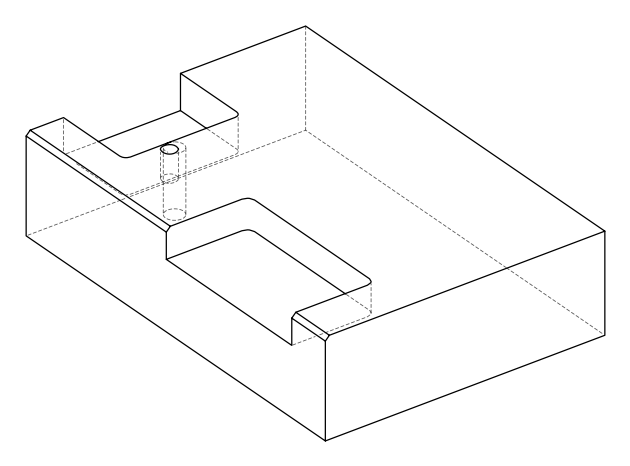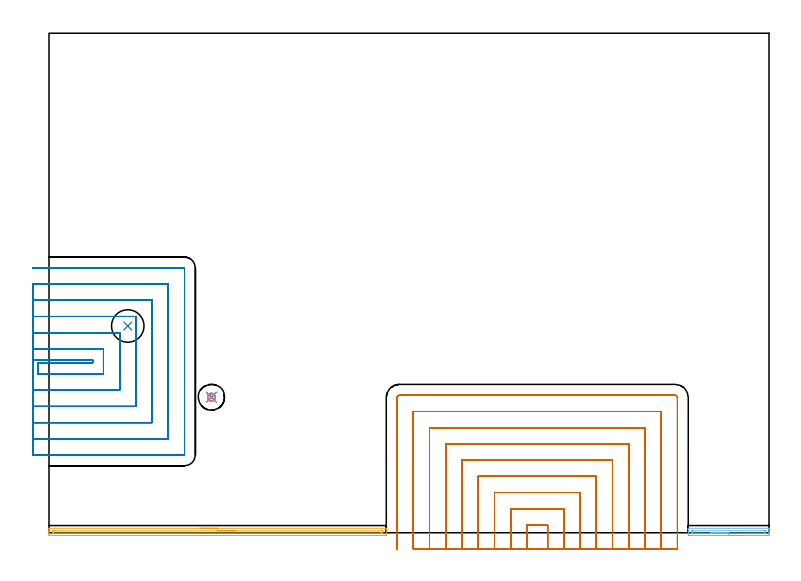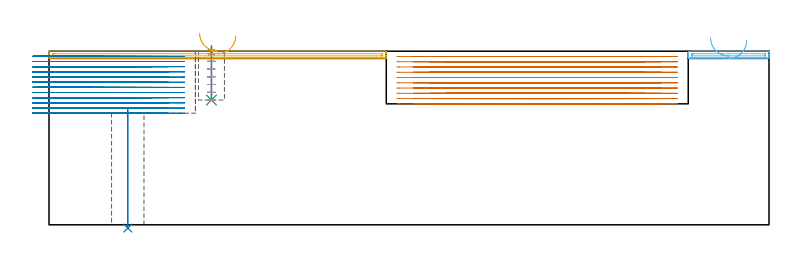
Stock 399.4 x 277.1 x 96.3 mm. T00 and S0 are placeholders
(PLAN: 8 operations, 5 tool changes, 108.7 min)
(1 SPOT_DRILL | STEP1POCKET | NXT0321_9005460120000 | 0.03 min | 1 mm3)
(2 INDEXABLE_INSERT_DRILL_THROUGH_HOLE_FROM_SOLID | STEP1HOLE | NXT0302_007 | 0.27 min | 24466 mm3)
(3 DRILL_BLIND_HOLE_INTO_CENTER | STEP1POCKET | NXT0301_128 | 0.12 min | 2930 mm3)
(4 MILL_ROUGH_BLIND_HOLE_CONTOUR | STEP1POCKET | NXT0201_013 | Spiral | 0.65 min | 1476 mm3)
(5 AREA_MILL | FG_CHAMFER_SURFACE | UGT0205_001 | 3.15 min | 1519 mm3)
(6 AREA_MILL_1 | FG_CHAMFER_SURFACE_1 | UGT0205_001 | 0.88 min | 383 mm3)
(7 MILL_SLOT | SLOT_PARTIAL_RECTANGULAR | NXT0201_011 | Follow Part, ap 3, ae 75% | 60.63 min | 401839 mm3)
(8 MILL_SLOT_1 | SLOT_PARTIAL_RECTANGULAR_1 | NXT0201_011 | Follow Part, ap 3, ae 75% | 42.95 min | 314465 mm3)
(TOOL NXT0321_9005460120000 | NC Spot Drill, 142deg, 12mm, Carbide, Uncoated | D12 PA142 FL30 Z2)
(TOOL NXT0302_007 | Index. Insert Drill 18mm [880-D1800L25-05] | D18 PA176 FL90 Z2)
(TOOL NXT0301_128 | Carbide Drill 12mm [861.1-1200-036A1-GP GC34] | D12 PA150 FL37.4 Z2)
(TOOL NXT0201_013 | ENDMILL 10mm | D10 FL30 Z4)
(TOOL UGT0205_001 | Chamfer Mill 20 x 3 x 45 deg. | D20 FL50 Z2)
(TOOL NXT0201_011 | ENDMILL 12mm [2P460-1200-NA 1630] | D12 FL38 Z6)
(OP 1 SPOT_DRILL)
G17 G21 G94 G90
T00 M6
G54
G17 G0 G90 X90.1 Y75.2 S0 M3
G43 Z106.3 H0
G94 G81 G98 Z95.68 F250. R99.3
G80
M5
M2
(OP 2 INDEXABLE_INSERT_DRILL_THROUGH_HOLE_FROM_SOLID)
G17 G21 G94 G90
T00 M6
G54
G17 G0 G90 X43.7 Y114.7 S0 M3
G43 Z106.3 H1
G94 G81 G98 Z-1.814 F250. R63.9
G80
M5
M2
(OP 3 DRILL_BLIND_HOLE_INTO_CENTER)
G17 G21 G94 G90
T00 M6
G54
G17 G0 G90 X90.1 Y75.2 S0 M3
G43 Z106.3 H1
G94 G81 G98 Z69.2 F250. R98.3
G80
M5
M2
(OP 4 MILL_ROUGH_BLIND_HOLE_CONTOUR)
G17 G21 G94 G90
T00 M6
G54
G17 G0 G90 X90.1 Y75.2 S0 M3
G43 Z106.3 H0
Z95.
G94 G3 X90.452 Y77.048 R0.957 F250.
X88.054 Y76.01 R1.848
X89.29 Y73.154 R2.2
X88.054 Y76.01 R-2.2
X88.672 Y74.582 R1.1
X90.1 Y75.2 R1.1
G0 Z90.7
G3 X90.452 Y77.048 R0.957
X88.054 Y76.01 R1.848
X89.29 Y73.154 R2.2
X88.054 Y76.01 R-2.2
X88.672 Y74.582 R1.1
X90.1 Y75.2 R1.1
G0 Z86.4
G3 X90.452 Y77.048 R0.957
X88.054 Y76.01 R1.848
X89.29 Y73.154 R2.2
X88.054 Y76.01 R-2.2
X88.672 Y74.582 R1.1
X90.1 Y75.2 R1.1
G0 Z82.1
G3 X90.452 Y77.048 R0.957
X88.054 Y76.01 R1.848
X89.29 Y73.154 R2.2
X88.054 Y76.01 R-2.2
X88.672 Y74.582 R1.1
X90.1 Y75.2 R1.1
G0 Z77.8
G3 X90.452 Y77.048 R0.957
X88.054 Y76.01 R1.848
X89.29 Y73.154 R2.2
X88.054 Y76.01 R-2.2
X88.672 Y74.582 R1.1
X90.1 Y75.2 R1.1
G0 Z73.5
G3 X90.452 Y77.048 R0.957
X88.054 Y76.01 R1.848
X89.29 Y73.154 R2.2
X88.054 Y76.01 R-2.2
X88.672 Y74.582 R1.1
X90.1 Y75.2 R1.1
G0 Z69.2
G3 X90.452 Y77.048 R0.957
X88.054 Y76.01 R1.848
X89.29 Y73.154 R2.2
X88.054 Y76.01 R-2.2
X88.672 Y74.582 R1.1
X90.1 Y75.2 R1.1
G0 Z106.3
M5
M2
(OP 5 AREA_MILL)
G17 G21 G94 G90
T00 M6
G54
G17 G0 G90 X83.55 Y2.5 S1061 M3
G43 Z106.3 H0
G94 G1 X83.588 Z105.428 F250.
X83.702 Z104.563
X83.891 Z103.712
X84.153 Z102.88
X84.487 Z102.074
X84.89 Z101.3
X85.359 Z100.564
X85.89 Z99.872
X86.479 Z99.229
X87.122 Z98.64
X87.814 Z98.108
X88.55 Z97.64
X89.324 Z97.237
X90.13 Z96.903
X90.962 Z96.641
X91.814 Z96.452
X92.678 Z96.338
X93.55 Z96.3
X186.926
X187.09 Y2.497 Z96.288
X187.098 Y2.398 Z96.19
X187.1 Y2.294 Z96.094
Y2.044 Z95.844
Y1.368 Z95.163
Y0.162 Z93.959
Y-0.368 Z93.426
Y-0.971 Z92.824
X187.097 Y-1.236 Z92.559
X187.09 Y-1.493 Z92.302
X186.749 Y-1.498 Z92.3
X186.479 Y-1.5
X0.621
X0.351 Y-1.498
X0.01 Y-1.494 Z92.302
X0. Y-1.236 Z92.559
Y-0.971 Z92.824
Y-0.368 Z93.426
Y0.162 Z93.959
Y0.5 Z94.296
Y1.03 Z94.826
Y1.368 Z95.163
Y2.044 Z95.844
Y2.294 Z96.094
X0.002 Y2.399 Z96.19
X0.01 Y2.497 Z96.288
X0.174 Y2.5 Z96.3
X93.55
Y1.086 Z94.886
X184.692 Y1.085 Z94.885
X184.985 Y1.084 Z94.884
X185.057 Y1.081 Z94.881
X185.087 Y1.079 Z94.879
X185.09 Y1.064 Z94.864
X185.097 Y0.975 Z94.775
X185.099 Y0.5 Z94.3
X185.098 Y0.106 Z93.906
X185.093 Y-0.028 Z93.772
X185.09 Y-0.072 Z93.728
X185.066 Y-0.079 Z93.721
X184.993 Y-0.081 Z93.719
X184.692 Y-0.084 Z93.716
X184.401 Y-0.086 Z93.714
X183.799
X2.408 Y-0.085 Z93.715
X2.115 Y-0.084 Z93.716
X2.043 Y-0.081 Z93.719
X2.013 Y-0.079 Z93.721
X2.01 Y-0.064 Z93.736
X2.003 Y0.025 Z93.825
X2.001 Y0.5 Z94.3
X2.002 Y0.895 Z94.695
X2.007 Y1.028 Z94.828
X2.01 Y1.072 Z94.872
X2.034 Y1.079 Z94.879
X2.107 Y1.081 Z94.881
X2.408 Y1.084 Z94.884
X2.699 Y1.086 Z94.886
X3.301
X93.55
X94.422 Z94.924
X95.287 Z95.038
X96.138 Z95.226
X96.97 Z95.489
X97.776 Z95.823
X98.55 Z96.226
X99.286 Z96.694
X99.978 Z97.225
X100.621 Z97.815
X101.21 Z98.458
X101.742 Z99.15
X102.21 Z99.886
X102.613 Z100.66
X102.947 Z101.466
X103.209 Z102.298
X103.398 Z103.149
X103.512 Z104.014
X103.55 Z104.886
G0 Z106.3
M5
M2
(OP 6 AREA_MILL_1)
G17 G21 G94 G90
T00 M6
G54
G17 G0 G90 X387. Y-1.5 S1061 M3
G43 Z106.3 H0
Z102.3
G94 G1 X386.962 Z101.428 F250.
X386.848 Z100.564
X386.659 Z99.712
X386.397 Z98.88
X386.063 Z98.074
X385.66 Z97.3
X385.192 Z96.564
X384.66 Z95.872
X384.071 Z95.229
X383.428 Z94.64
X382.736 Z94.108
X382. Z93.64
X381.226 Z93.237
X380.42 Z92.903
X379.588 Z92.641
X378.736 Z92.452
X377.872 Z92.338
X377. Z92.3
X355.18
X354.912 Y-1.498
X354.61 Y-1.493 Z92.302
X354.6 Y-1.236 Z92.558
Y-0.63 Z93.167
Y-0.368 Z93.429
Y0.238 Z94.035
Y0.5 Z94.296
Y1.024 Z94.823
Y1.712 Z95.511
Y2.341 Z96.139
X354.601 Y2.421 Z96.213
X354.603 Y2.45 Z96.241
X354.61 Y2.497 Z96.288
X354.735 Y2.5 Z96.3
X399.266
X399.39 Y2.497 Z96.288
X399.397 Y2.422 Z96.214
X399.4 Y2.341 Z96.139
Y1.712 Z95.511
Y1.024 Z94.823
Y0.5 Z94.296
Y0.238 Z94.035
Y-0.368 Z93.429
Y-0.63 Z93.167
X399.394 Y-1.236 Z92.558
X399.39 Y-1.493 Z92.302
X399.088 Y-1.498 Z92.3
X398.82 Y-1.5
X377.
Y-0.086 Z93.714
X356.961 Y-0.085 Z93.715
X356.669 Y-0.084 Z93.716
X356.624 Y-0.08 Z93.72
X356.609 Y-0.078 Z93.722
X356.607 Y-0.07 Z93.73
X356.602 Y-0.018 Z93.782
X356.6 Y0.5 Z94.3
X356.601 Y0.851 Z94.651
X356.604 Y0.969 Z94.769
X356.61 Y1.062 Z94.862
X356.613 Y1.08 Z94.88
X356.624 Y1.081 Z94.881
X356.661 Y1.083 Z94.883
X356.961 Y1.085 Z94.885
X357.251 Y1.086 Z94.886
X397.039 Y1.085 Z94.885
X397.331 Y1.084 Z94.884
X397.376 Y1.08 Z94.88
X397.391 Y1.078 Z94.878
X397.393 Y1.07 Z94.87
X397.398 Y1.018 Z94.818
X397.4 Y0.5 Z94.3
X397.399 Y0.149 Z93.949
X397.396 Y0.031 Z93.831
X397.39 Y-0.062 Z93.738
X397.387 Y-0.08 Z93.72
X397.376 Y-0.081 Z93.719
X397.339 Y-0.083 Z93.717
X397.039 Y-0.085 Z93.715
X396.749 Y-0.086 Z93.714
X377.
X376.128 Z93.752
X375.264 Z93.866
X374.412 Z94.055
X373.58 Z94.317
X372.774 Z94.651
X372. Z95.054
X371.264 Z95.523
X370.572 Z96.054
X369.929 Z96.643
X369.34 Z97.286
X368.808 Z97.978
X368.34 Z98.714
X367.937 Z99.488
X367.603 Z100.294
X367.341 Z101.126
X367.152 Z101.978
X367.038 Z102.843
X367. Z103.714
G0 Z106.3
M5
M2
(OP 7 MILL_SLOT)
G17 G21 G94 G90
T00 M6
G54
G17 G0 G90 X276.6 Y-9. S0 M3
G43 Z106.3 H1
Z93.38
G94 G1 Y-6. F250.
Y4.3 F500.
X265.1
Y-6.
Y-9. F250.
X285.6
Y-6.
Y13.3 F500.
X256.1
Y-6.
Y-9. F250.
X294.6
Y-6.
Y22.3 F500.
X247.1
Y-6.
Y-9. F250.
X303.6
Y-6.
Y31.3 F500.
X238.1
Y-6.
Y-9. F250.
X312.6
Y-6.
Y40.3 F500.
X229.1
Y-6.
Y-9. F250.
X321.6
Y-6.
Y49.3 F500.
X220.1
Y-6.
Y-9. F250.
X330.6
Y-6.
Y58.3 F500.
X211.1
Y-6.
Y-9. F250.
X339.6
Y-6.
Y67.3 F500.
X202.1
Y-6.
Y-9. F250.
X348.6
Y-6.
Y74.9 F500.
G3 X347.2 Y76.3 R1.4
G1 X194.5
G3 X193.1 Y74.9 R1.4
G1 Y-6.
Y-9. F250.
G0 X276.6 Z90.46
G1 Y-6.
Y4.3 F500.
X265.1
Y-6.
Y-9. F250.
X285.6
Y-6.
Y13.3 F500.
X256.1
Y-6.
Y-9. F250.
X294.6
Y-6.
Y22.3 F500.
X247.1
Y-6.
Y-9. F250.
X303.6
Y-6.
Y31.3 F500.
X238.1
Y-6.
Y-9. F250.
X312.6
Y-6.
Y40.3 F500.
X229.1
Y-6.
Y-9. F250.
X321.6
Y-6.
Y49.3 F500.
X220.1
Y-6.
Y-9. F250.
X330.6
Y-6.
Y58.3 F500.
X211.1
Y-6.
Y-9. F250.
X339.6
Y-6.
Y67.3 F500.
X202.1
Y-6.
Y-9. F250.
X348.6
Y-6.
Y74.9 F500.
G3 X347.2 Y76.3 R1.4
G1 X194.5
G3 X193.1 Y74.9 R1.4
G1 Y-6.
Y-9. F250.
G0 X276.6 Z87.54
G1 Y-6.
Y4.3 F500.
X265.1
Y-6.
Y-9. F250.
X285.6
Y-6.
Y13.3 F500.
X256.1
Y-6.
Y-9. F250.
X294.6
Y-6.
Y22.3 F500.
X247.1
Y-6.
Y-9. F250.
X303.6
Y-6.
Y31.3 F500.
X238.1
Y-6.
Y-9. F250.
X312.6
Y-6.
Y40.3 F500.
X229.1
Y-6.
Y-9. F250.
X321.6
Y-6.
Y49.3 F500.
X220.1
Y-6.
Y-9. F250.
X330.6
Y-6.
Y58.3 F500.
X211.1
Y-6.
Y-9. F250.
X339.6
Y-6.
Y67.3 F500.
X202.1
Y-6.
Y-9. F250.
X348.6
Y-6.
Y74.9 F500.
G3 X347.2 Y76.3 R1.4
G1 X194.5
G3 X193.1 Y74.9 R1.4
G1 Y-6.
Y-9. F250.
G0 X276.6 Z84.62
G1 Y-6.
Y4.3 F500.
X265.1
Y-6.
Y-9. F250.
X285.6
Y-6.
Y13.3 F500.
X256.1
Y-6.
Y-9. F250.
X294.6
Y-6.
Y22.3 F500.
X247.1
Y-6.
Y-9. F250.
X303.6
Y-6.
Y31.3 F500.
X238.1
Y-6.
Y-9. F250.
X312.6
Y-6.
Y40.3 F500.
X229.1
Y-6.
Y-9. F250.
X321.6
Y-6.
Y49.3 F500.
X220.1
Y-6.
Y-9. F250.
X330.6
Y-6.
Y58.3 F500.
X211.1
Y-6.
Y-9. F250.
X339.6
Y-6.
Y67.3 F500.
X202.1
Y-6.
Y-9. F250.
X348.6
Y-6.
Y74.9 F500.
G3 X347.2 Y76.3 R1.4
G1 X194.5
G3 X193.1 Y74.9 R1.4
G1 Y-6.
Y-9. F250.
G0 X276.6 Z81.7
G1 Y-6.
Y4.3 F500.
X265.1
Y-6.
Y-9. F250.
X285.6
Y-6.
Y13.3 F500.
X256.1
Y-6.
Y-9. F250.
X294.6
Y-6.
Y22.3 F500.
X247.1
Y-6.
Y-9. F250.
X303.6
Y-6.
Y31.3 F500.
X238.1
Y-6.
Y-9. F250.
X312.6
Y-6.
Y40.3 F500.
X229.1
Y-6.
Y-9. F250.
X321.6
Y-6.
Y49.3 F500.
X220.1
Y-6.
Y-9. F250.
X330.6
Y-6.
Y58.3 F500.
X211.1
Y-6.
Y-9. F250.
X339.6
Y-6.
Y67.3 F500.
X202.1
Y-6.
Y-9. F250.
X348.6
Y-6.
Y74.9 F500.
G3 X347.2 Y76.3 R1.4
G1 X194.5
G3 X193.1 Y74.9 R1.4
G1 Y-6.
Y-9. F250.
G0 X276.6 Z78.78
G1 Y-6.
Y4.3 F500.
X265.1
Y-6.
Y-9. F250.
X285.6
Y-6.
Y13.3 F500.
X256.1
Y-6.
Y-9. F250.
X294.6
Y-6.
Y22.3 F500.
X247.1
Y-6.
Y-9. F250.
X303.6
Y-6.
Y31.3 F500.
X238.1
Y-6.
Y-9. F250.
X312.6
Y-6.
Y40.3 F500.
X229.1
Y-6.
Y-9. F250.
X321.6
Y-6.
Y49.3 F500.
X220.1
Y-6.
Y-9. F250.
X330.6
Y-6.
Y58.3 F500.
X211.1
Y-6.
Y-9. F250.
X339.6
Y-6.
Y67.3 F500.
X202.1
Y-6.
Y-9. F250.
X348.6
Y-6.
Y74.9 F500.
G3 X347.2 Y76.3 R1.4
G1 X194.5
G3 X193.1 Y74.9 R1.4
G1 Y-6.
Y-9. F250.
G0 X276.6 Z75.86
G1 Y-6.
Y4.3 F500.
X265.1
Y-6.
Y-9. F250.
X285.6
Y-6.
Y13.3 F500.
X256.1
Y-6.
Y-9. F250.
X294.6
Y-6.
Y22.3 F500.
X247.1
Y-6.
Y-9. F250.
X303.6
Y-6.
Y31.3 F500.
X238.1
Y-6.
Y-9. F250.
X312.6
Y-6.
Y40.3 F500.
X229.1
Y-6.
Y-9. F250.
X321.6
Y-6.
Y49.3 F500.
X220.1
Y-6.
Y-9. F250.
X330.6
Y-6.
Y58.3 F500.
X211.1
Y-6.
Y-9. F250.
X339.6
Y-6.
Y67.3 F500.
X202.1
Y-6.
Y-9. F250.
X348.6
Y-6.
Y74.9 F500.
G3 X347.2 Y76.3 R1.4
G1 X194.5
G3 X193.1 Y74.9 R1.4
G1 Y-6.
Y-9. F250.
G0 X276.6 Z72.94
G1 Y-6.
Y4.3 F500.
X265.1
Y-6.
Y-9. F250.
X285.6
Y-6.
Y13.3 F500.
X256.1
Y-6.
Y-9. F250.
X294.6
Y-6.
Y22.3 F500.
X247.1
Y-6.
Y-9. F250.
X303.6
Y-6.
Y31.3 F500.
X238.1
Y-6.
Y-9. F250.
X312.6
Y-6.
Y40.3 F500.
X229.1
Y-6.
Y-9. F250.
X321.6
Y-6.
Y49.3 F500.
X220.1
Y-6.
Y-9. F250.
X330.6
Y-6.
Y58.3 F500.
X211.1
Y-6.
Y-9. F250.
X339.6
Y-6.
Y67.3 F500.
X202.1
Y-6.
Y-9. F250.
X348.6
Y-6.
Y74.9 F500.
G3 X347.2 Y76.3 R1.4
G1 X194.5
G3 X193.1 Y74.9 R1.4
G1 Y-6.
Y-9. F250.
G0 X276.6 Z70.02
G1 Y-6.
Y4.3 F500.
X265.1
Y-6.
Y-9. F250.
X285.6
Y-6.
Y13.3 F500.
X256.1
Y-6.
Y-9. F250.
X294.6
Y-6.
Y22.3 F500.
X247.1
Y-6.
Y-9. F250.
X303.6
Y-6.
Y31.3 F500.
X238.1
Y-6.
Y-9. F250.
X312.6
Y-6.
Y40.3 F500.
X229.1
Y-6.
Y-9. F250.
X321.6
Y-6.
Y49.3 F500.
X220.1
Y-6.
Y-9. F250.
X330.6
Y-6.
Y58.3 F500.
X211.1
Y-6.
Y-9. F250.
X339.6
Y-6.
Y67.3 F500.
X202.1
Y-6.
Y-9. F250.
X348.6
Y-6.
Y74.9 F500.
G3 X347.2 Y76.3 R1.4
G1 X194.5
G3 X193.1 Y74.9 R1.4
G1 Y-6.
Y-9. F250.
G0 X276.6 Z67.1
G1 Y-6.
Y4.3 F500.
X265.1
Y-6.
Y-9. F250.
X285.6
Y-6.
Y13.3 F500.
X256.1
Y-6.
Y-9. F250.
X294.6
Y-6.
Y22.3 F500.
X247.1
Y-6.
Y-9. F250.
X303.6
Y-6.
Y31.3 F500.
X238.1
Y-6.
Y-9. F250.
X312.6
Y-6.
Y40.3 F500.
X229.1
Y-6.
Y-9. F250.
X321.6
Y-6.
Y49.3 F500.
X220.1
Y-6.
Y-9. F250.
X330.6
Y-6.
Y58.3 F500.
X211.1
Y-6.
Y-9. F250.
X339.6
Y-6.
Y67.3 F500.
X202.1
Y-6.
Y-9. F250.
X348.6
Y-6.
Y74.9 F500.
G3 X347.2 Y76.3 R1.4
G1 X194.5
G3 X193.1 Y74.9 R1.4
G1 Y-6.
Y-9. F250.
G0 Z106.3
M5
M2
(OP 8 MILL_SLOT_1)
G17 G21 G94 G90
T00 M6
G54
G17 G0 G90 X-9. Y96. S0 M3
G43 Z106.3 H1
Z93.433
G94 G1 X-6. F250.
X24.2 F500.
Y94.1
X-6.
Y88.1
X30.2
Y102.
X-6.
X-9. F250.
Y79.1
X-6.
X39.2 F500.
Y111.
X-6.
X-9. F250.
Y70.1
X-6.
X48.2 F500.
Y120.
X-6.
X-9. F250.
Y61.1
X-6.
X57.2 F500.
Y129.
X-6.
X-9. F250.
Y52.1
X-6.
X66.2 F500.
Y138.
X-6.
X-9. F250.
Y43.1
X-6.
X74.9 F500.
G3 X75.2 Y43.4 R0.3
G1 Y146.7
G3 X74.9 Y147. R0.3
G1 X-6.
X-9. F250.
G0 Y96. Z90.567
G1 X-6.
X24.2 F500.
Y94.1
X-6.
Y88.1
X30.2
Y102.
X-6.
X-9. F250.
Y79.1
X-6.
X39.2 F500.
Y111.
X-6.
X-9. F250.
Y70.1
X-6.
X48.2 F500.
Y120.
X-6.
X-9. F250.
Y61.1
X-6.
X57.2 F500.
Y129.
X-6.
X-9. F250.
Y52.1
X-6.
X66.2 F500.
Y138.
X-6.
X-9. F250.
Y43.1
X-6.
X74.9 F500.
G3 X75.2 Y43.4 R0.3
G1 Y146.7
G3 X74.9 Y147. R0.3
G1 X-6.
X-9. F250.
G0 Y96. Z87.7
G1 X-6.
X24.2 F500.
Y94.1
X-6.
Y88.1
X30.2
Y102.
X-6.
X-9. F250.
Y79.1
X-6.
X39.2 F500.
Y111.
X-6.
X-9. F250.
Y70.1
X-6.
X48.2 F500.
Y120.
X-6.
X-9. F250.
Y61.1
X-6.
X57.2 F500.
Y129.
X-6.
X-9. F250.
Y52.1
X-6.
X66.2 F500.
Y138.
X-6.
X-9. F250.
Y43.1
X-6.
X74.9 F500.
G3 X75.2 Y43.4 R0.3
G1 Y146.7
G3 X74.9 Y147. R0.3
G1 X-6.
X-9. F250.
G0 Y96. Z84.833
G1 X-6.
X24.2 F500.
Y94.1
X-6.
Y88.1
X30.2
Y102.
X-6.
X-9. F250.
Y79.1
X-6.
X39.2 F500.
Y111.
X-6.
X-9. F250.
Y70.1
X-6.
X48.2 F500.
Y120.
X-6.
X-9. F250.
Y61.1
X-6.
X57.2 F500.
Y129.
X-6.
X-9. F250.
Y52.1
X-6.
X66.2 F500.
Y138.
X-6.
X-9. F250.
Y43.1
X-6.
X74.9 F500.
G3 X75.2 Y43.4 R0.3
G1 Y146.7
G3 X74.9 Y147. R0.3
G1 X-6.
X-9. F250.
G0 Y96. Z81.967
G1 X-6.
X24.2 F500.
Y94.1
X-6.
Y88.1
X30.2
Y102.
X-6.
X-9. F250.
Y79.1
X-6.
X39.2 F500.
Y111.
X-6.
X-9. F250.
Y70.1
X-6.
X48.2 F500.
Y120.
X-6.
X-9. F250.
Y61.1
X-6.
X57.2 F500.
Y129.
X-6.
X-9. F250.
Y52.1
X-6.
X66.2 F500.
Y138.
X-6.
X-9. F250.
Y43.1
X-6.
X74.9 F500.
G3 X75.2 Y43.4 R0.3
G1 Y146.7
G3 X74.9 Y147. R0.3
G1 X-6.
X-9. F250.
G0 Y96. Z79.1
G1 X-6.
X24.2 F500.
Y94.1
X-6.
Y88.1
X30.2
Y102.
X-6.
X-9. F250.
Y79.1
X-6.
X39.2 F500.
Y111.
X-6.
X-9. F250.
Y70.1
X-6.
X48.2 F500.
Y120.
X-6.
X-9. F250.
Y61.1
X-6.
X57.2 F500.
Y129.
X-6.
X-9. F250.
Y52.1
X-6.
X66.2 F500.
Y138.
X-6.
X-9. F250.
Y43.1
X-6.
X74.9 F500.
G3 X75.2 Y43.4 R0.3
G1 Y146.7
G3 X74.9 Y147. R0.3
G1 X-6.
X-9. F250.
G0 Y96. Z76.233
G1 X-6.
X24.2 F500.
Y94.1
X-6.
Y88.1
X30.2
Y102.
X-6.
X-9. F250.
Y79.1
X-6.
X39.2 F500.
Y111.
X-6.
X-9. F250.
Y70.1
X-6.
X48.2 F500.
Y120.
X-6.
X-9. F250.
Y61.1
X-6.
X57.2 F500.
Y129.
X-6.
X-9. F250.
Y52.1
X-6.
X66.2 F500.
Y138.
X-6.
X-9. F250.
Y43.1
X-6.
X74.9 F500.
G3 X75.2 Y43.4 R0.3
G1 Y146.7
G3 X74.9 Y147. R0.3
G1 X-6.
X-9. F250.
G0 Y96. Z73.367
G1 X-6.
X24.2 F500.
Y94.1
X-6.
Y88.1
X30.2
Y102.
X-6.
X-9. F250.
Y79.1
X-6.
X39.2 F500.
Y111.
X-6.
X-9. F250.
Y70.1
X-6.
X48.2 F500.
Y120.
X-6.
X-9. F250.
Y61.1
X-6.
X57.2 F500.
Y129.
X-6.
X-9. F250.
Y52.1
X-6.
X66.2 F500.
Y138.
X-6.
X-9. F250.
Y43.1
X-6.
X74.9 F500.
G3 X75.2 Y43.4 R0.3
G1 Y146.7
G3 X74.9 Y147. R0.3
G1 X-6.
X-9. F250.
G0 Y96. Z70.5
G1 X-6.
X24.2 F500.
Y94.1
X-6.
Y88.1
X30.2
Y102.
X-6.
X-9. F250.
Y79.1
X-6.
X39.2 F500.
Y111.
X-6.
X-9. F250.
Y70.1
X-6.
X48.2 F500.
Y120.
X-6.
X-9. F250.
Y61.1
X-6.
X57.2 F500.
Y129.
X-6.
X-9. F250.
Y52.1
X-6.
X66.2 F500.
Y138.
X-6.
X-9. F250.
Y43.1
X-6.
X74.9 F500.
G3 X75.2 Y43.4 R0.3
G1 Y146.7
G3 X74.9 Y147. R0.3
G1 X-6.
X-9. F250.
G0 Y96. Z67.633
G1 X-6.
X24.2 F500.
Y94.1
X-6.
Y88.1
X30.2
Y102.
X-6.
X-9. F250.
Y79.1
X-6.
X39.2 F500.
Y111.
X-6.
X-9. F250.
Y70.1
X-6.
X48.2 F500.
Y120.
X-6.
X-9. F250.
Y61.1
X-6.
X57.2 F500.
Y129.
X-6.
X-9. F250.
Y52.1
X-6.
X66.2 F500.
Y138.
X-6.
X-9. F250.
Y43.1
X-6.
X74.9 F500.
G3 X75.2 Y43.4 R0.3
G1 Y146.7
G3 X74.9 Y147. R0.3
G1 X-6.
X-9. F250.
G0 Y96. Z64.767
G1 X-6.
X24.2 F500.
Y94.1
X-6.
Y88.1
X30.2
Y102.
X-6.
X-9. F250.
Y79.1
X-6.
X39.2 F500.
Y111.
X-6.
X-9. F250.
Y70.1
X-6.
X48.2 F500.
Y120.
X-6.
X-9. F250.
Y61.1
X-6.
X57.2 F500.
Y129.
X-6.
X-9. F250.
Y52.1
X-6.
X66.2 F500.
Y138.
X-6.
X-9. F250.
Y43.1
X-6.
X74.9 F500.
G3 X75.2 Y43.4 R0.3
G1 Y146.7
G3 X74.9 Y147. R0.3
G1 X-6.
X-9. F250.
G0 Y96. Z61.9
G1 X-6.
X24.2 F500.
Y94.1
X-6.
Y88.1
X30.2
Y102.
X-6.
X-9. F250.
Y79.1
X-6.
X39.2 F500.
Y111.
X-6.
X-9. F250.
Y70.1
X-6.
X48.2 F500.
Y120.
X-6.
X-9. F250.
Y61.1
X-6.
X57.2 F500.
Y129.
X-6.
X-9. F250.
Y52.1
X-6.
X66.2 F500.
Y138.
X-6.
X-9. F250.
Y43.1
X-6.
X74.9 F500.
G3 X75.2 Y43.4 R0.3
G1 Y146.7
G3 X74.9 Y147. R0.3
G1 X-6.
X-9. F250.
G0 Z106.3
M5
M2
